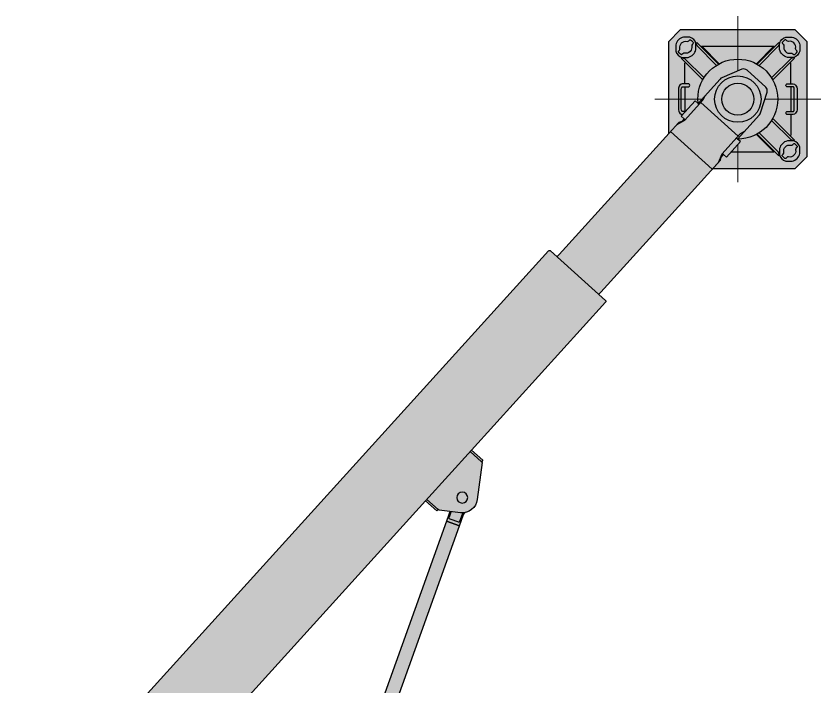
# Model space of a CAD drawing. Header units: millimetres. Extents: x -9400 to 16593, y -27108 to 22430.
# Drawn here: x 1809 to 7619, y -17738 to -12892 of the extents above; entities that cross this region are included whole.
import ezdxf

# ---------------------------------------------------------------- set-up
doc = ezdxf.new("R2010")
doc.units = ezdxf.units.MM
doc.set_wipeout_variables(frame=1)
doc.layers.add('Техника LTM 11200-9.1', color=250, linetype='Continuous')
doc.layers.add('Техника LTM 11200-9.1 Штрих', color=7, linetype='Continuous', true_color=0xffd452)

# ---------------------------------------------------------------- blocks, each defined once
blk = doc.blocks.new('LTM 11200-9.1-20240706.160011')
at = {"color": 0, "linetype": 'ByBlock', "lineweight": -2, "transparency": 16777216}
blk.add_wipeout([(4011.0239124672084, 385.9855171752715), (3996.0238969973584, 385.9855387956195), (3996.023697927565, 393.9877810077578), (3773.481294528705, 547.4908570536063), (3773.481294528705, 547.4908570536063), (3741.5539977983362, 562.6224451998642), (3706.4764154132413, 566.8509733544233), (3671.867842332821, 559.7401431867002), (3641.2991812700047, 542.0236481280372), (3621.4640750020917, 520.8099790931501), (3531.0238135665495, 393.98802442145825), (3531.0238112339066, 385.98538562838075), (3516.023811822357, 385.98533589025465), (3516.023811822357, 277), (-4.547473508864641e-13, 277), (-4.547473508864641e-13, 277), (-55.88932258761588, 271.30312128815785), (-109.47976653213664, 254.44681314582886), (-158.5670122720785, 227.12442100995395), (-201.13196893900067, 190.4597885925541), (-235.42382501300563, 145.96103115642018), (-260.032063924722, 95.45850266502839), (-273.9444824077823, 41.029508385213376), (-276.5888251503716, -15.087140283606459), (-267.8563232003089, -70.58321416322542), (-248.106167925539, -123.17600999100523), (-218.15073650397244, -170.7022441644358), (-179.22217665813105, -211.20703443285674), (-132.92172509464717, -243.02430947924495), (-81.15384431792927, -264.8453389290089), (-26.04788694858371, -275.7725649616259), (-4.547473508864641e-13, -277.0000000000018), (5450.973429659179, -277.0000000000018), (5450.973429659179, -277.0000000000018), (5454.803681497527, -276.2387287307092), (5458.049963917096, -274.0680114430352), (5460.216819088961, -270.8191498339802), (5460.973534764373, -266.987995376483), (5460.973534764373, -266.987995376483), (5460.973534764373, 266.9879953764812), (5460.973534764373, 266.9879953764812), (5460.216819088961, 270.8191498339802), (5458.049963917096, 274.06801144303427), (5454.803681497527, 276.2387287307083), (5450.973429659179, 277), (5450.973429659179, 277), (4011.0237871597055, 277), (4011.0237871597055, 276.98775751993526)], dxfattribs=at)
at = {"layer": 'Техника LTM 11200-9.1 Штрих', "true_color": 0xadadad, "transparency": 16777216}
h = blk.add_hatch(color=253, dxfattribs=at)
h.dxf.hatch_style = 1
edge = h.paths.add_edge_path()
edge.add_line((4011.023787159706, 276.9877575199353), (4011.023912467208, 385.9855171752715))
edge.add_line((4011.023912467208, 385.9855171752715), (3996.023896997358, 385.9855387956195))
edge.add_line((3996.023896997358, 385.9855387956195), (3996.023697927565, 393.9877810077596))
edge.add_line((3996.023697927565, 393.9877810077596), (3773.481294528705, 547.4908570536063))
edge.add_arc((3711.021972685757, 456.951868637662), 109.9930693655897, 55.39971813518689, 144.5097186002893)
edge.add_line((3621.464075002092, 520.8099790931519), (3531.02381356655, 393.9880244214582))
edge.add_line((3531.02381356655, 393.9880244214582), (3531.023811233907, 385.9853856283808))
edge.add_line((3531.023811233907, 385.9853856283808), (3516.023811822357, 385.9853358902546))
edge.add_line((3516.023811822357, 385.9853358902546), (3516.023811822357, 277))
edge.add_line((3516.023811822357, 277), (0, 277))
edge.add_arc((4.612976667317525e-14, 0), 277, 90.00000000000001, 270)
edge.add_line((0, -277), (5450.973429659178, -277))
edge.add_arc((5450.977463508688, -267.0039168785463), 9.996083935369555, 269.9768786897065, 360.0912592634623)
edge.add_line((5460.973534764373, -266.987995376483), (5460.973534764373, 266.987995376483))
edge.add_arc((5450.977463508688, 267.0039168785463), 9.996083935369793, 359.9087407365378, 450.0231213102935)
edge.add_line((5450.973429659178, 277), (4011.023787159706, 277))
edge.add_line((4011.023787159706, 277), (4011.023787159706, 276.9877575199353))
at = {"color": 0, "linetype": 'ByBlock', "lineweight": -2, "transparency": 16777216}
blk.add_lwpolyline([(4011.023787159706, 276.9877575199353), (4011.023912467208, 385.9855171752715), (3996.023896997358, 385.9855387956195), (3996.023697927565, 393.9877810077596), (3773.481294528705, 547.4908570536063, 0.4096712120503391), (3621.464075002092, 520.8099790931519), (3531.02381356655, 393.9880244214582), (3531.023811233907, 385.9853856283808), (3516.023811822357, 385.9853358902546), (3516.023811822357, 277), (0, 277, 0.9999999999999999), (0, -277), (5450.973429659178, -277, 0.4147983912119246), (5460.973534764373, -266.987995376483), (5460.973534764373, 266.987995376483, 0.4147983912119246), (5450.973429659178, 277), (4011.023787159706, 277)], format="xyb", close=True, dxfattribs=at)
for points in [[(3531.023811233907, 385.9853856283808), (3531.023811233907, 277)], [(3996.023896997358, 385.9855387956195), (3996.023896997358, 277)], [(4011.023787159706, 277), (3516.023811822357, 277)]]:
    blk.add_lwpolyline(points, dxfattribs=at)
for centre, radius in [((3711, 457), 39.69310993101175), ((0, 0), 238.4132858646481), ((0, 0), 100.0000000000037)]:
    blk.add_circle(centre, radius, dxfattribs=at)
blk = doc.blocks.new('LTM 11200-9.1-20240706.17454901')
at = {"color": 0, "linetype": 'ByBlock', "lineweight": -2, "transparency": 16777216}
blk.add_wipeout([(499.99999999999267, -415), (500, 415), (415, 500), (-415, 500), (-500, 415), (-499.99999999999267, -415), (-414.9999999999927, -500), (414.9999999999927, -500)], dxfattribs=at)
at = {"layer": 'Техника LTM 11200-9.1 Штрих', "true_color": 0xadadad, "transparency": 16777216}
h = blk.add_hatch(color=253, dxfattribs=at)
h.dxf.hatch_style = 1
h.paths.add_polyline_path([(414.9999999999927, -500), (499.9999999999927, -415), (500, 415), (415, 500), (-415, 500), (-500, 415), (-499.9999999999927, -415), (-414.9999999999927, -500)])
at = {"color": 0, "linetype": 'ByBlock', "lineweight": 5, "transparency": 16777216}
for points in [[(0, 0), (0, 600)], [(0, 0), (-600, 0)], [(0, 0), (0, -600)], [(0, 0), (600, 0)]]:
    blk.add_lwpolyline(points, dxfattribs=at)
at = {"color": 0, "linetype": 'ByBlock', "lineweight": -2, "transparency": 16777216}
blk.add_lwpolyline([(414.9999999999927, -500), (499.9999999999927, -415), (500, 415), (415, 500), (-415, 500), (-500, 415), (-499.9999999999927, -415), (-414.9999999999927, -500)], close=True, dxfattribs=at)
for points in [[(-346.2460632324219, 447.9109802246094), (-392.115783691399, 447.9109802246094, 0.2842776545080042), (-447.9111328125509, 392.1156311032755), (-447.9111328125, 346.2459411621094, 0.2577439990520025), (-403.7886467320495, 301.9651069300526), (-357.7064819335865, 301.9109802246094, 0.2842617414205352), (-301.9136352538917, 357.6979370117333), (-301.9111328125, 403.5760803222656, 0.2587579453708005), (-346.2460632324219, 447.9109802246094)], [(-427.6958923339771, 346.8749694824219), (-421.6802673339625, 352.8905944824364, 0.2504912913116059), (-417.5751342773146, 366.4237976072909, -0.5345226927064934), (-366.4239501953198, 417.5750427246094, 0.2504918487660512), (-352.8907165527635, 421.6801452636428), (-346.8750915527417, 427.6957702636646, -0.3524600737873361), (-340.6411437988863, 428.3695983887083, -0.1080857359870529), (-321.4525756835938, 409.1809997558594, -0.3524598371331689), (-322.1263732910083, 402.9470520019531), (-328.1419982910083, 396.9314270019531, 0.2504923520019952), (-332.247131347649, 383.3981628417241, -0.534522249682974), (-383.398315429622, 332.2469787597511, 0.250491545539261), (-396.9315185546948, 328.1418762206958), (-402.9471435546875, 322.1262512207031, -0.3524622631280321), (-409.1811218261064, 321.452423095674, -0.1080857358911239), (-428.369689941399, 340.6410217285229, -0.3524598371336237), (-427.6958923339771, 346.8749694824219)], [(346.2460632324219, 447.9109802246094), (392.115783691399, 447.9109802246094, -0.2842776545080042), (447.9111328125509, 392.1156311032755), (447.9111328125, 346.2459411621094, -0.2577439990520025), (403.7886467320495, 301.9651069300526), (357.7064819335865, 301.9109802246094, -0.2842617414205352), (301.9136352538917, 357.6979370117333), (301.9111328125, 403.5760803222656, -0.2587579453708005), (346.2460632324219, 447.9109802246094)], [(427.6958923339771, 346.8749694824219), (421.6802673339625, 352.8905944824364, -0.2504912913116059), (417.5751342773146, 366.4237976072909, 0.5345226927064934), (366.4239501953198, 417.5750427246094, -0.2504918487660512), (352.8907165527635, 421.6801452636428), (346.8750915527417, 427.6957702636646, 0.3524600737873361), (340.6411437988863, 428.3695983887083, 0.1080857359870529), (321.4525756835938, 409.1809997558594, 0.3524598371331689), (322.1263732910083, 402.9470520019531), (328.1419982910083, 396.9314270019531, -0.2504923520019952), (332.247131347649, 383.3981628417241, 0.534522249682974), (383.398315429622, 332.2469787597511, -0.250491545539261), (396.9315185546948, 328.1418762206958), (402.9471435546875, 322.1262512207031, 0.3524622631280321), (409.1811218261064, 321.452423095674, 0.1080857358911239), (428.369689941399, 340.6410217285229, 0.3524598371336237), (427.6958923339771, 346.8749694824219)], [(-346.2460632324219, -447.9109802246094), (-392.115783691399, -447.9109802246094, -0.2842776545080042), (-447.9111328125509, -392.1156311032755), (-447.9111328125, -346.2459411621094, -0.2577439990520025), (-403.7886467320495, -301.9651069300526), (-357.7064819335865, -301.9109802246094, -0.2842617414205352), (-301.9136352538917, -357.6979370117333), (-301.9111328125, -403.5760803222656, -0.2587579453708005), (-346.2460632324219, -447.9109802246094)], [(-427.6958923339771, -346.8749694824219), (-421.6802673339625, -352.8905944824364, -0.2504912913116059), (-417.5751342773146, -366.4237976072909, 0.5345226927064934), (-366.4239501953198, -417.5750427246094, -0.2504918487660512), (-352.8907165527635, -421.6801452636428), (-346.8750915527417, -427.6957702636646, 0.3524600737873361), (-340.6411437988863, -428.3695983887083, 0.1080857359870529), (-321.4525756835938, -409.1809997558594, 0.3524598371331689), (-322.1263732910083, -402.9470520019531), (-328.1419982910083, -396.9314270019531, -0.2504923520019952), (-332.247131347649, -383.3981628417241, 0.534522249682974), (-383.398315429622, -332.2469787597511, -0.250491545539261), (-396.9315185546948, -328.1418762206958), (-402.9471435546875, -322.1262512207031, 0.3524622631280321), (-409.1811218261064, -321.452423095674, 0.1080857358911239), (-428.369689941399, -340.6410217285229, 0.3524598371336237), (-427.6958923339771, -346.8749694824219)], [(346.2460632324219, -447.9109802246094), (392.115783691399, -447.9109802246094, 0.2842776545080042), (447.9111328125509, -392.1156311032755), (447.9111328125, -346.2459411621094, 0.2577439990520025), (403.7886467320495, -301.9651069300526), (357.7064819335865, -301.9109802246094, 0.2842617414205352), (301.9136352538917, -357.6979370117333), (301.9111328125, -403.5760803222656, 0.2587579453708005), (346.2460632324219, -447.9109802246094)], [(427.6958923339771, -346.8749694824219), (421.6802673339625, -352.8905944824364, 0.2504912913116059), (417.5751342773146, -366.4237976072909, -0.5345226927064934), (366.4239501953198, -417.5750427246094, 0.2504918487660512), (352.8907165527635, -421.6801452636428), (346.8750915527417, -427.6957702636646, -0.3524600737873361), (340.6411437988863, -428.3695983887083, -0.1080857359870529), (321.4525756835938, -409.1809997558594, -0.3524598371331689), (322.1263732910083, -402.9470520019531), (328.1419982910083, -396.9314270019531, 0.2504923520019952), (332.247131347649, -383.3981628417241, -0.534522249682974), (383.398315429622, -332.2469787597511, 0.250491545539261), (396.9315185546948, -328.1418762206958), (402.9471435546875, -322.1262512207031, -0.3524622631280321), (409.1811218261064, -321.452423095674, -0.1080857358911239), (428.369689941399, -340.6410217285229, -0.3524598371336237), (427.6958923339771, -346.8749694824219)]]:
    blk.add_lwpolyline(points, format="xyb", dxfattribs=at)
for points in [[(-301.9652709960865, 403.7884826660156), (-296.3084106445312, 409.4453430175781), (-141.3883819580078, 254.5253143310547)], [(301.9652709960865, 403.7884826660156), (296.3084106445312, 409.4453430175781), (141.3883819580078, 254.5253143310547)], [(-301.9652532782129, 403.7885003838892), (-293.6530456542969, 384.1626586914062), (-153.2887268066406, 243.7981414794922)], [(260.203674316399, 381.8180847167969), (-260.203674316399, 381.8180847167969), (-264.4424133300781, 377.579345703125)], [(-260.203674316399, 381.8180847167969), (-134.0023956298828, 255.6168060302734)], [(260.203674316399, 381.8180847167969), (134.0023956298828, 255.6168060302734)], [(301.9652532782129, 403.7885003838892), (293.6530456542969, 384.1626586914062), (153.2887268066406, 243.7981414794922)], [(260.203674316399, 381.8180847167969), (264.4424133300781, 377.5793457031177)], [(-403.788635253899, 301.9651184082031), (-409.4454956054688, 296.3082580566406), (-254.525466918938, 141.3882751464844)], [(-403.788635253899, 301.9651184082031), (-384.1628112792969, 293.6530151367188), (-243.7982635497974, 153.2885894775391)], [(403.788635253899, 301.9651184082031), (384.1628112792969, 293.6530151367188), (243.7982635497974, 153.2885894775391)], [(403.788635253899, 301.9651184082031), (409.4454956054688, 296.3082580566406), (254.525466918938, 141.3882751464844)], [(-381.8182067871094, 109.9109872193803), (-381.8182067871094, 260.2035522460938), (-377.5794942093053, 264.4422660763666)], [(381.8182067871094, 109.9109872193803), (381.8182067871094, 260.2035522460938), (377.5794942093053, 264.4422660763666)], [(-381.8182067871094, -89.88785436472972), (-381.8182067871094, 89.88785436472972)], [(381.8182067871094, -89.88785436472972), (381.8182067871094, 89.88785436472972)], [(-381.8182067871094, -109.9109872193803), (-381.8182067871094, -260.2035522460938), (-377.5794942093053, -264.4422660763666)], [(381.8182067871094, -109.9109872193803), (381.8182067871094, -260.2035522460938), (377.5794942093053, -264.4422660763666)], [(-403.788635253899, -301.9651184082031), (-409.4454956054688, -296.3082580566406), (-254.525466918938, -141.3882751464844)], [(-403.788635253899, -301.9651184082031), (-384.1628112792969, -293.6530151367188), (-243.7982635497974, -153.2885894775391)], [(403.788635253899, -301.9651184082031), (384.1628112792969, -293.6530151367188), (243.7982635497974, -153.2885894775391)], [(403.788635253899, -301.9651184082031), (409.4454956054688, -296.3082580566406), (254.525466918938, -141.3882751464844)], [(-301.9652709960865, -403.7884826660156), (-296.3084106445312, -409.4453430175781), (-141.3883819580078, -254.5253143310547)], [(-301.9652532782129, -403.7885003838892), (-293.6530456542969, -384.1626586914062), (-153.2887268066406, -243.7981414794922)], [(-260.203674316399, -381.8180847167969), (-134.0023956298828, -255.6168060302734)], [(260.203674316399, -381.8180847167969), (134.0023956298828, -255.6168060302734)], [(301.9652709960865, -403.7884826660156), (296.3084106445312, -409.4453430175781), (141.3883819580078, -254.5253143310547)], [(301.9652532782129, -403.7885003838892), (293.6530456542969, -384.1626586914062), (153.2887268066406, -243.7981414794922)], [(260.203674316399, -381.8180847167969), (-260.203674316399, -381.8180847167969), (-264.4424133300781, -377.579345703125)], [(260.203674316399, -381.8180847167969), (264.4424133300781, -377.5793457031177)]]:
    blk.add_lwpolyline(points, dxfattribs=at)
for points in [[(-428.1273803710865, 69.91500854492188, -0.1794181792277986), (-417.4756469726562, 101.6602592468262, -0.2002604096044589), (-400.5985717773365, 109.9109878540039), (-353.8871765136719, 109.9109862755358, -0.8118306396270325), (-353.8871765136719, 89.9109878540039), (-400.6269226074219, 89.87227630615234, 0.1673321635777746), (-403.7218322753906, 87.22540283203125, 0.1413321671346793), (-408.1273803710865, 69.90697479248047), (-408.1273803710865, -69.90697479248047, 0.1413321671346793), (-403.7218322753906, -87.22540283203125, 0.1673321635777746), (-400.6269226074219, -89.87227630615234), (-353.8871765136719, -89.9109878540039, -0.8118306396270325), (-353.8871765136719, -109.9109862755358), (-400.5985717773365, -109.9109878540039, -0.2002604096044589), (-417.4756469726562, -101.6602592468262, -0.1794181792277986), (-428.1273803710865, -69.91500854492188)], [(428.1273803710865, 69.91500854492188, 0.1794181792277986), (417.4756469726562, 101.6602592468262, 0.2002604096044589), (400.5985717773365, 109.9109878540039), (353.8871765136719, 109.9109862755358, 0.8118306396270325), (353.8871765136719, 89.9109878540039), (400.6269226074219, 89.87227630615234, -0.1673321635777746), (403.7218322753906, 87.22540283203125, -0.1413321671346793), (408.1273803710865, 69.90697479248047), (408.1273803710865, -69.90697479248047, -0.1413321671346793), (403.7218322753906, -87.22540283203125, -0.1673321635777746), (400.6269226074219, -89.87227630615234), (353.8871765136719, -89.9109878540039, 0.8118306396270325), (353.8871765136719, -109.9109862755358), (400.5985717773365, -109.9109878540039, 0.2002604096044589), (417.4756469726562, -101.6602592468262, 0.1794181792277986), (428.1273803710865, -69.91500854492188)]]:
    blk.add_lwpolyline(points, format="xyb", close=True, dxfattribs=at)
for radius in [288.6115438625252, 119.3855066240604]:
    blk.add_circle((0, 0), radius, dxfattribs=at)
blk = doc.blocks.new('LTM 11200-9.1-20240706.155739')
at = {"color": 0, "linetype": 'ByBlock', "lineweight": -2, "transparency": 16777216}
blk.add_wipeout([(-409.9724807589082, -202.99096496624406), (-390.9201246346055, -191.9913872442994), (-364.9795529677939, -191.99140283697488), (-364.9791996272395, -219.99135027972807), (-214.97924333016272, -219.9912763486209), (-214.97959514355125, -191.9907856894281), (22.405748878896702, -191.99092653584376), (22.405748878896702, -191.99092653584376), (26.21609879542939, -191.78293837316505), (29.981158133202143, -191.1613647690874), (33.656170247054206, -190.13359459766139), (37.197448916296935, -188.71184534093481), (37.197448916296935, -188.71184534093481), (179.81256263839896, -122.20960948080756), (179.81256263839896, -122.20960948080756), (188.0978923623686, -116.80313879413734), (194.5393482081704, -109.29419342828874), (198.62226251302377, -100.28273268654766), (200.0204133772645, -90.48876576391899), (200.02041337726405, -90.48876576391899), (200.02041337726405, 90.48876576391945), (200.02041337726405, 90.48876576391945), (198.62226251302377, 100.28273268654766), (194.5393482081704, 109.29419342828874), (188.0978923623686, 116.80313879413734), (179.81256263839896, 122.20960948080779), (179.81256263839896, 122.20960948080779), (37.197448916296935, 188.71184534093504), (37.197448916296935, 188.71184534093504), (33.656170247054206, 190.1335945976616), (29.981158133202143, 191.1613647690874), (26.21609879542939, 191.7829383731655), (22.405748878896702, 191.99092653584376), (22.405748878896702, 191.99092653584376), (-214.97959514355125, 191.9907856894281), (-214.97924333016272, 219.9912763486211), (-364.9791996272395, 219.99135027972807), (-364.9795529677939, 191.99140283697488), (-390.9201246346055, 191.99138724429963), (-409.9724807589082, 202.99096496624406), (-2913.649859981961, 202.99089210037369), (-2913.649859981961, -202.99089210037369)], dxfattribs=at)
at = {"layer": 'Техника LTM 11200-9.1 Штрих', "true_color": 0xadadad, "transparency": 16777216}
h = blk.add_hatch(color=253, dxfattribs=at)
h.dxf.hatch_style = 1
edge = h.paths.add_edge_path()
edge.add_line((-2913.649859981961, -202.9908921003735), (-409.9724807589082, -202.9909649662441))
edge.add_line((-409.9724807589082, -202.9909649662441), (-390.9201246346056, -191.9913872442994))
edge.add_line((-390.9201246346056, -191.9913872442994), (-364.979552967794, -191.9914028369749))
edge.add_line((-364.979552967794, -191.9914028369749), (-364.9791996272397, -219.9913502797281))
edge.add_line((-364.9791996272397, -219.9913502797281), (-214.9792433301627, -219.9912763486209))
edge.add_line((-214.9792433301627, -219.9912763486209), (-214.9795951435517, -191.9907856894279))
edge.add_line((-214.9795951435517, -191.9907856894279), (22.4057488788967, -191.9909265358438))
edge.add_arc((22.40612340824312, -156.9909265382676), 34.99999999958006, 269.9993868871184, 294.9994334648026)
edge.add_line((37.19744891629671, -188.7118453409348), (179.812562638399, -122.2096094808076))
edge.add_arc((165.0204133786362, -90.48907480252143), 34.99999999999217, 295.0009213716436, 360.0005059030747)
edge.add_line((200.020413377264, -90.48876576391922), (200.020413377264, 90.48876576391922))
edge.add_arc((165.0204133786362, 90.48907480252143), 34.99999999999218, 359.9994940969253, 424.9990786283564)
edge.add_line((179.812562638399, 122.2096094808076), (37.19744891629671, 188.7118453409348))
edge.add_arc((22.40612340824312, 156.9909265382676), 34.99999999958006, 65.0005665351974, 90.00061311288154)
edge.add_line((22.4057488788967, 191.9909265358438), (-214.9795951435517, 191.9907856894279))
edge.add_line((-214.9795951435517, 191.9907856894279), (-214.9792433301627, 219.9912763486209))
edge.add_line((-214.9792433301627, 219.9912763486209), (-364.9791996272397, 219.9913502797281))
edge.add_line((-364.9791996272397, 219.9913502797281), (-364.979552967794, 191.9914028369749))
edge.add_line((-364.979552967794, 191.9914028369749), (-390.9201246346056, 191.9913872442994))
edge.add_line((-390.9201246346056, 191.9913872442994), (-409.9724807589082, 202.9909649662441))
edge.add_line((-409.9724807589082, 202.9909649662441), (-2913.649859981961, 202.9908921003735))
edge.add_line((-2913.649859981961, 202.9908921003735), (-2913.649859981961, -202.9908921003735))
at = {"color": 0, "linetype": 'ByBlock', "lineweight": -2, "transparency": 16777216}
blk.add_lwpolyline([(-2913.649859981961, -202.9908921003735), (-409.9724807589082, -202.9909649662441), (-390.9201246346056, -191.9913872442994), (-364.979552967794, -191.9914028369749), (-364.9791996272397, -219.9913502797281), (-214.9792433301627, -219.9912763486209), (-214.9795951435517, -191.9907856894279), (22.4057488788967, -191.9909265358438, 0.1095180173543458), (37.19744891629671, -188.7118453409348), (179.812562638399, -122.2096094808076, 0.2914714527518996), (200.020413377264, -90.48876576391922), (200.020413377264, 90.48876576391922, 0.2914714527518996), (179.812562638399, 122.2096094808076), (37.19744891629671, 188.7118453409348, 0.1095180173543458), (22.4057488788967, 191.9909265358438), (-214.9795951435517, 191.9907856894279), (-214.9792433301627, 219.9912763486209), (-364.9791996272397, 219.9913502797281), (-364.979552967794, 191.9914028369749), (-390.9201246346056, 191.9913872442994), (-409.9724807589082, 202.9909649662441), (-2913.649859981961, 202.9908921003735)], format="xyb", close=True, dxfattribs=at)
for points in [[(-500.2052398984379, 202.9909022784268), (-500.2052398984379, -202.9909623401545)], [(-137.4294736509037, 191.9908431874064), (-174.7498532554891, 181.9909276625476), (-371.4210457924346, 181.9913736734015), (-437.0900609430682, 202.9910009622981)], [(-364.979552967794, 191.9914028369749), (-364.9796776431322, 181.9913615420082)], [(-214.9795951435517, 191.9907856894279), (-214.9797213486745, 181.9910804820465)], [(-196.9793574174982, 181.9910467497029), (-196.9793574174982, -181.9909780746093)], [(-137.4294736509037, -191.9908431874064), (-174.7498532554891, -181.9909276625476), (-371.4210457924346, -181.9913736734015), (-437.0900609430682, -202.9910009622981)], [(-364.979552967794, -191.9914028369749), (-364.9796776431322, -181.9913615420082)], [(-214.9795951435517, -191.9907856894279), (-214.9797213486745, -181.9910804820465)]]:
    blk.add_lwpolyline(points, dxfattribs=at)
for radius in [167.5763557828735, 115.080130875012]:
    blk.add_circle((0, 0), radius, dxfattribs=at)
blk = doc.blocks.new('LTM 11200-9.1-20240706.181521')
at = {"color": 0, "linetype": 'ByBlock', "lineweight": -2, "transparency": 16777216}
blk.add_wipeout([(1825.0000000006262, 49.99871370777703), (1824.9999208441589, -50.00128629219034), (199.9999208441734, -49.99999999988006), (200.0000000006405, 50.000000000087084)], dxfattribs=at)
at = {"layer": 'Техника LTM 11200-9.1 Штрих', "transparency": 16777216}
h = blk.add_hatch(color=256, dxfattribs=at)
h.dxf.hatch_style = 1
h.set_gradient(color1=(173, 173, 173), rotation=90.00000000000003, tint=1, name='CYLINDER')
h.paths.add_polyline_path([(1012.500000000633, 49.99935685393211), (1825.000000000626, 49.99871370777691), (1824.999920844159, -50.00128629219034), (1012.499920844166, -50.00064314603515)])
at = {"color": 0, "linetype": 'ByBlock', "lineweight": -2, "transparency": 16777216}
blk.add_wipeout([(111.14950304175724, -49.99999999994179), (29.07171218279106, -79.8738727669188), (29.071712182791057, -79.8738727669188), (-1.5335303727969816, -84.98616525400251), (-31.934411931402337, -78.77304954451182), (-58.07965670998881, -62.06249653667672), (-76.48510268487138, -37.08138437517454), (-84.69800724691618, -7.158740691592442), (-84.99999999934516, 1.3096723705530167e-09), (-84.99999999934516, 1.309700792262447e-09), (-79.33637407924664, 30.50802759724931), (-63.100241226936745, 56.95050093768347), (-38.45525750969375, 75.80364878981302), (-8.685657482188816, 84.5550669925847), (22.241408777054644, 82.03852592322104), (29.071712183314926, 79.87387276686783), (111.14950304174266, 50.000000000101835), (200.00000000064023, 50.00000000008728), (200.00000000064023, -50.00128629223036), (200.00000000064023, -49.99999999992724)], dxfattribs=at)
at = {"layer": 'Техника LTM 11200-9.1 Штрих', "true_color": 0xadadad, "transparency": 16777216}
h = blk.add_hatch(color=253, dxfattribs=at)
h.dxf.hatch_style = 1
edge = h.paths.add_edge_path()
edge.add_line((200.0000000006403, -49.99999999992724), (111.1495030417573, -49.99999999994179))
edge.add_line((111.1495030417573, -49.99999999994179), (29.07171218279109, -79.8738727669188))
edge.add_arc((6.435101340684923e-10, 6.582467904081568e-11), 84.99999999998867, 179.9999999991616, 289.99999999961955, ccw=False)
edge.add_arc((4.297326938740298e-10, 3.792237635025231e-10), 84.9999999997749, 69.99999999979889, 179.9999999993728, ccw=False)
edge.add_line((29.07171218331496, 79.87387276686786), (111.1495030417427, 50.00000000010186))
edge.add_line((111.1495030417427, 50.00000000010186), (200.0000000006403, 50.00000000008731))
edge.add_line((200.0000000006403, 50.00000000008731), (200.0000000006403, -50.00128629223036))
edge.add_line((200.0000000006403, -50.00128629223036), (200.0000000006403, -49.99999999992724))
at = {"layer": 'Техника LTM 11200-9.1 Штрих', "transparency": 16777216}
h = blk.add_hatch(color=256, dxfattribs=at)
h.dxf.hatch_style = 1
h.set_gradient(color1=(173, 173, 173), rotation=90.00000000000003, tint=1, name='CYLINDER')
h.paths.add_polyline_path([(200.0000000006403, 50.00000000008731), (1012.500000000633, 49.99935685393211), (1012.499920844166, -50.00064314603515), (199.9999208441732, -49.99999999987995)])
at = {"color": 0, "linetype": 'ByBlock', "lineweight": -2, "transparency": 16777216}
for p, q in [((111.1495030417573, 41.75823272130219), (111.1495030417573, 50.00000000007276)), ((111.1495030417573, -49.99999999992724), (111.1495030417573, -41.75823272115667))]:
    blk.add_line(p, q, dxfattribs=at)
blk.add_lwpolyline([(200.0000000006403, -49.99999999992724), (111.1495030417573, -49.99999999994179), (29.07171218279109, -79.8738727669188, -0.5205670505542861), (-84.99999999934516, 1.309672370553017e-09, -0.5205670505493835), (29.07171218331496, 79.87387276686786), (111.1495030417427, 50.00000000010186), (200.0000000006403, 50.00000000008731), (200.0000000006403, -50.00128629223036)], format="xyb", close=True, dxfattribs=at)
blk.add_lwpolyline([(29.07171218334406, 74.99056974565246), (111.1495030417427, 41.75823272131674), (165.0000000006257, 41.75823272130219, -0.4627178127963199), (175.0000000006257, 33.07189138839021), (175.0000000006403, -33.07189138825925, -0.4627177900307195), (165.0000000006403, -41.75823272115667), (111.1495030417427, -41.75823272115667), (29.07171218334406, -74.99056974550695)], format="xyb", dxfattribs=at)
blk.add_lwpolyline([(200.0000000006403, 50.00000000008731), (1825.000000000626, 49.99871370777691), (1824.999920844159, -50.00128629219034), (199.9999208441732, -49.99999999987995)], close=True, dxfattribs=at)
blk.add_circle((0, 0), 35.0000000000006, dxfattribs=at)
blk.add_arc((6.402842700481415e-10, 7.275957614183426e-11), 80.42853971072965, 68.81010394083717, 291.1898960591628, dxfattribs=at)
blk = doc.blocks.new('Liebherr LTM 11200-9.1 План')
at = {"color": 0, "linetype": 'ByBlock', "lineweight": -2, "transparency": 16777216, "xscale": -1, "rotation": 250.2915210020126}
blk.add_blockref('LTM 11200-9.1-20240706.181521', (-5029.386620977301, -3629.369315188408), dxfattribs=at)
at = {"color": 0, "linetype": 'ByBlock', "lineweight": -2, "transparency": 16777216}
blk.add_blockref('LTM 11200-9.1-20240706.17454901', (-7019, -6508), dxfattribs=at)
at = {"color": 0, "linetype": 'ByBlock', "lineweight": -2, "transparency": 16777216, "rotation": 227.8449356267151}
blk.add_blockref('LTM 11200-9.1-20240706.155739', (-7019, -6508), dxfattribs=at)
at = {"color": 0, "linetype": 'ByBlock', "lineweight": -2, "transparency": 16777216, "xscale": -1, "rotation": 47.84493562671506}
blk.add_blockref('LTM 11200-9.1-20240706.160011', (-2200, -1185), dxfattribs=at)

msp = doc.modelspace()

# ---------------------------------------------------------------- block references
at = {"layer": 'Техника LTM 11200-9.1', "rotation": 180}
msp.add_blockref('Liebherr LTM 11200-9.1 План', (0, -20000), dxfattribs=at)

doc.saveas('drawing.dxf')
